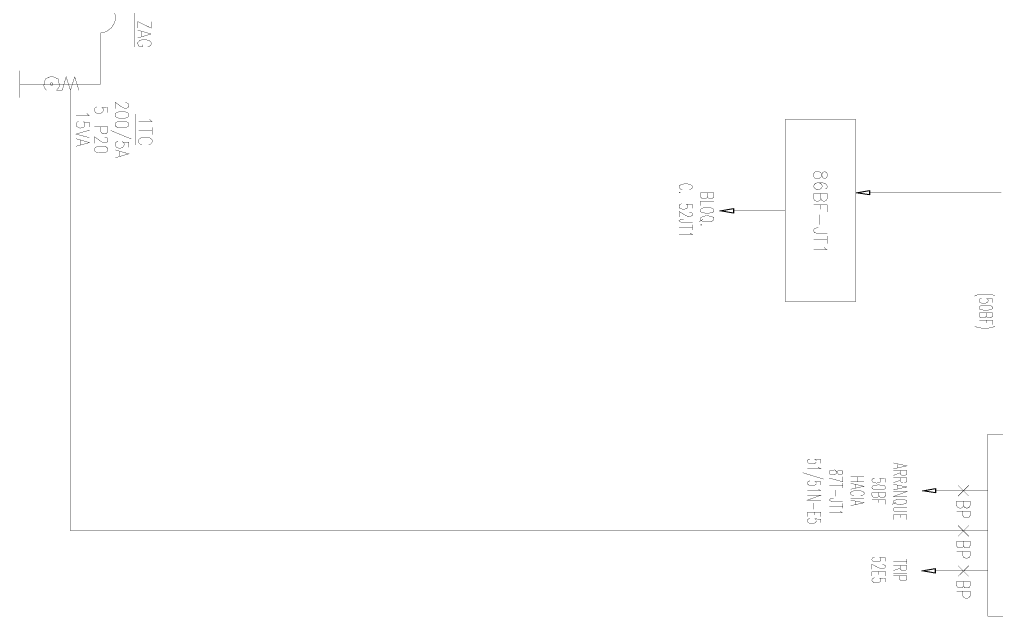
# Model space of a CAD drawing. Extents: x 0.1 to 11.6, y 0.2 to 16.4.
# Drawn here: x 1.919 to 4.391, y 7.31 to 8.821 of the extents above; entities that cross this region are included whole.
import ezdxf

# ---------------------------------------------------------------- set-up
doc = ezdxf.new("R2010")
doc.units = 0
doc.header["$MEASUREMENT"] = 0

msp = doc.modelspace()

# ---------------------------------------------------------------- linework, layer by layer
at = {"color": 0, "const_width": 0.000833}
for points in [[(2.21083, 9.10747), (2.21083, 8.75163)], [(2.12418, 8.78749), (2.13499, 8.78917), (2.13938, 8.79101), (2.15132, 8.79992), (2.15994, 8.81386), (2.16174, 8.8291), (2.15761, 8.84381), (2.14854, 8.85601), (2.13547, 8.86393), (2.11925, 8.86561), (2.10499, 8.86154), (2.10086, 8.85915), (2.0925, 8.85249)], [(2.2175, 8.81581), (2.25168, 8.79915), (2.25168, 8.81581)], [(2.2175, 8.81581), (2.2175, 8.79915)], [(2.12418, 8.6575), (2.12418, 8.78749)], [(2.2175, 8.79417), (2.25168, 8.78418), (2.2175, 8.77414)], [(2.22835, 8.78999), (2.22835, 8.77832)], [(2.24333, 8.75163), (2.24669, 8.7525), (2.25, 8.75499), (2.25168, 8.75749), (2.25168, 8.76247), (2.25, 8.76497), (2.24669, 8.76747), (2.24333, 8.76833), (2.23833, 8.76997), (2.22999, 8.76997), (2.22499, 8.76833), (2.22276, 8.76779), (2.21712, 8.76133), (2.22054, 8.75353), (2.2225, 8.7525), (2.22499, 8.75163), (2.22999, 8.75163), (2.22999, 8.75749)], [(1.91917, 8.69168), (1.91917, 8.62332)], [(1.98665, 8.64165), (1.98167, 8.64833), (1.98014, 8.65315), (1.98389, 8.67031), (2, 8.67774), (2.01611, 8.67062), (2.01986, 8.65386), (2.01833, 8.64914), (2.01247, 8.64165), (2.02669, 8.64165)], [(2.06917, 8.64165), (2.05832, 8.67583), (2.04753, 8.64165), (2.03668, 8.67583), (2.02669, 8.64165)], [(2.12418, 8.6575), (1.91917, 8.6575)], [(2.04753, 8.64165), (2.04753, 7.52664)], [(2.18668, 8.61079), (2.18832, 8.61079), (2.19331, 8.60829), (2.19499, 8.60579), (2.19499, 8.60081), (2.19331, 8.59831), (2.18832, 8.59581), (2.185, 8.59581), (2.17665, 8.59999), (2.16081, 8.61165), (2.16081, 8.595)], [(2.08919, 8.58333), (2.09082, 8.58083), (2.09581, 8.57747), (2.06168, 8.57747)], [(2.14253, 8.58496), (2.14253, 8.5975), (2.1275, 8.59831), (2.12918, 8.5975), (2.13086, 8.59332), (2.13086, 8.59), (2.12918, 8.58664), (2.12582, 8.58415), (2.12082, 8.58247), (2.11833, 8.58247), (2.11333, 8.58415), (2.11003, 8.58664), (2.10835, 8.59), (2.10835, 8.59332), (2.11003, 8.5975), (2.11501, 8.59999)], [(2.21332, 8.58165), (2.21332, 8.50331)], [(2.09581, 8.54833), (2.09581, 8.56), (2.08083, 8.56164), (2.08251, 8.56), (2.08365, 8.55789), (2.08208, 8.54872), (2.07172, 8.54574), (2.06233, 8.55035), (2.06332, 8.55968), (2.065, 8.56164), (2.06836, 8.5625)], [(2.2475, 8.56912), (2.24918, 8.56663), (2.25418, 8.5625), (2.22, 8.5625)], [(2.09581, 8.54081), (2.06168, 8.53082), (2.09581, 8.52165)], [(2.10835, 8.54915), (2.14253, 8.54915), (2.14253, 8.53749), (2.14085, 8.53412), (2.13585, 8.53162), (2.13086, 8.53162), (2.12582, 8.53412), (2.12418, 8.53749), (2.12418, 8.54915)], [(2.20167, 8.51833), (2.14914, 8.53999)], [(2.25418, 8.53917), (2.22, 8.53917)], [(2.25418, 8.54829), (2.25418, 8.52914)], [(2.06168, 8.51915), (2.09581, 8.50917), (2.06168, 8.5)], [(2.07335, 8.51497), (2.07335, 8.50331)], [(2.13417, 8.52333), (2.13585, 8.52333), (2.14085, 8.52083), (2.14253, 8.51833), (2.14253, 8.51329), (2.14085, 8.51079), (2.13585, 8.50831), (2.13249, 8.50831), (2.12418, 8.51247), (2.10835, 8.52414), (2.10835, 8.50749)], [(2.19499, 8.4975), (2.19499, 8.50999), (2.18001, 8.51079), (2.18164, 8.50999), (2.18332, 8.50662), (2.18332, 8.5025), (2.18164, 8.49914), (2.17833, 8.49664), (2.17415, 8.49496), (2.17085, 8.49496), (2.16585, 8.49664), (2.16249, 8.49914), (2.16081, 8.5025), (2.16081, 8.50662), (2.16249, 8.50999), (2.16749, 8.51247)], [(2.24582, 8.50331), (2.24918, 8.50413), (2.2525, 8.50749), (2.25418, 8.50999), (2.25418, 8.51579), (2.2525, 8.51833), (2.24918, 8.52083), (2.24582, 8.52246), (2.24164, 8.52333), (2.23335, 8.52333), (2.22835, 8.52246), (2.22499, 8.52083), (2.22168, 8.51833), (2.22, 8.51579), (2.22, 8.50999), (2.22168, 8.50749), (2.22499, 8.50413), (2.22835, 8.50331)], [(2.16081, 8.49083), (2.19499, 8.48079), (2.16081, 8.47081)], [(2.17247, 8.48665), (2.17247, 8.47499)], [(3.61333, 8.38997), (3.61664, 8.39085), (3.62001, 8.39333), (3.62169, 8.39497), (3.62169, 8.39914), (3.62001, 8.40082), (3.61664, 8.4025), (3.61333, 8.40332), (3.60835, 8.405), (3.60086, 8.405), (3.59581, 8.40332), (3.5925, 8.4025), (3.58919, 8.40082), (3.58751, 8.39914), (3.58751, 8.39497), (3.58919, 8.39333), (3.5925, 8.39085), (3.59581, 8.38997)], [(3.95751, 8.39165), (3.96083, 8.39247), (3.96251, 8.39665), (3.96251, 8.39914), (3.96083, 8.40332), (3.95583, 8.40662), (3.94835, 8.4075), (3.94, 8.4075), (3.93332, 8.40662), (3.93001, 8.40332), (3.92833, 8.39914), (3.92833, 8.39833), (3.93001, 8.39415), (3.93332, 8.39165), (3.93832, 8.38997), (3.94, 8.38997), (3.94499, 8.39165), (3.94835, 8.39415), (3.94997, 8.39833), (3.94997, 8.39914), (3.94835, 8.40332), (3.94499, 8.40662), (3.94, 8.4075)], [(3.64165, 8.38167), (3.67583, 8.38167), (3.67583, 8.3725), (3.67415, 8.37001), (3.67253, 8.36833), (3.66917, 8.36751), (3.66585, 8.36751), (3.66249, 8.36833), (3.66081, 8.37001), (3.66, 8.3725), (3.66, 8.38167)], [(3.66, 8.3725), (3.65831, 8.37001), (3.65668, 8.36833), (3.65332, 8.36751), (3.64833, 8.36751), (3.64501, 8.36833), (3.64333, 8.37001), (3.64165, 8.3725), (3.64165, 8.38167)], [(3.92833, 8.37999), (3.96251, 8.37999), (3.96251, 8.36746), (3.96083, 8.36333), (3.95583, 8.36083), (3.95335, 8.36083), (3.94835, 8.36333), (3.94667, 8.36746), (3.94667, 8.37999)], [(3.94667, 8.36746), (3.94499, 8.36333), (3.94, 8.36083), (3.935, 8.36083), (3.93001, 8.36333), (3.92833, 8.36746), (3.92833, 8.37999)], [(4.06917, 8.38249), (4.40332, 8.38249)], [(3.67583, 8.36083), (3.64165, 8.36083), (3.64165, 8.34918)], [(3.62169, 8.3425), (3.62169, 8.35249), (3.60667, 8.35331), (3.60835, 8.35249), (3.61003, 8.34918), (3.61003, 8.34668), (3.60835, 8.34332), (3.60499, 8.34164), (3.60086, 8.34082), (3.5975, 8.34082), (3.5925, 8.34164), (3.58919, 8.34332), (3.58751, 8.34668), (3.58751, 8.34918), (3.58919, 8.35249), (3.59082, 8.35331), (3.59418, 8.35417)], [(3.61333, 8.33333), (3.61501, 8.33333), (3.61833, 8.33247), (3.62001, 8.33165), (3.62169, 8.32997), (3.62169, 8.32585), (3.62001, 8.32417), (3.61501, 8.32167), (3.61165, 8.32167), (3.60835, 8.32329), (3.60417, 8.32497), (3.58751, 8.33496), (3.58751, 8.32081)], [(3.72499, 8.33664), (3.85585, 8.33664)], [(3.92833, 8.35167), (3.96251, 8.35167), (3.96251, 8.33333)], [(3.94667, 8.35167), (3.94667, 8.34)], [(3.62169, 8.30664), (3.59581, 8.30664), (3.59358, 8.30675), (3.58718, 8.31125), (3.59358, 8.31575), (3.59581, 8.31581), (3.59918, 8.31581)], [(3.64833, 8.315), (3.63835, 8.30914)], [(3.94336, 8.32667), (3.94336, 8.30165)], [(3.62169, 8.29497), (3.58751, 8.29497)], [(3.62169, 8.30165), (3.62169, 8.28831)], [(3.96251, 8.28), (3.93668, 8.28), (3.93164, 8.28082), (3.93001, 8.2825), (3.92833, 8.285), (3.92833, 8.28831), (3.93001, 8.29081), (3.93164, 8.29249), (3.93668, 8.29329), (3.94, 8.29329)], [(3.61501, 8.28082), (3.61664, 8.27914), (3.62169, 8.27664), (3.58751, 8.27664)], [(3.96251, 8.26329), (3.92833, 8.26329)], [(3.96251, 8.27246), (3.96251, 8.25331)], [(3.95583, 8.24414), (3.95751, 8.24083), (3.96251, 8.23747), (3.92833, 8.23747)], [(4.38747, 8.12082), (4.38417, 8.1225), (4.38064, 8.12397), (4.34272, 8.12397), (4.33919, 8.1225), (4.33583, 8.12082)], [(4.38086, 8.10417), (4.38086, 8.11333), (4.36664, 8.11415), (4.36833, 8.11333), (4.37001, 8.11083), (4.37001, 8.10829), (4.36833, 8.10499), (4.36501, 8.10331), (4.36003, 8.10249), (4.35667, 8.10249), (4.35167, 8.10331), (4.34836, 8.10499), (4.3475, 8.10829), (4.3475, 8.11083), (4.34836, 8.11333), (4.34999, 8.11415), (4.35335, 8.11496)], [(4.3475, 8.07835), (4.38086, 8.07835), (4.38086, 8.07081), (4.37918, 8.06749), (4.3775, 8.06663), (4.375, 8.06581), (4.37169, 8.06581), (4.36833, 8.06663), (4.36664, 8.06749), (4.36501, 8.07081), (4.36501, 8.07835)], [(4.36501, 8.07081), (4.36333, 8.06749), (4.36165, 8.06663), (4.35835, 8.06581), (4.35335, 8.06581), (4.34999, 8.06663), (4.34836, 8.06749), (4.3475, 8.07081), (4.3475, 8.07835)], [(4.3475, 8.06), (4.38086, 8.06), (4.38086, 8.04833)], [(4.36501, 8.06), (4.36501, 8.05246)], [(4.38747, 8.04497), (4.38417, 8.04329), (4.38183, 8.04161), (4.36165, 8.03819), (4.34147, 8.04161), (4.33919, 8.04329), (4.33583, 8.04497)], [(3.94667, 7.69749), (3.94667, 7.70665), (3.93164, 7.70747), (3.93332, 7.70665), (3.935, 7.70335), (3.935, 7.70085), (3.93332, 7.69829), (3.93001, 7.69667), (3.92583, 7.69581), (3.92253, 7.69581), (3.91749, 7.69667), (3.91417, 7.69829), (3.91249, 7.70085), (3.91249, 7.70335), (3.91417, 7.70665), (3.91585, 7.70747), (3.91917, 7.70833)], [(4.12999, 7.69829), (4.16417, 7.69081), (4.12999, 7.68332)], [(4.14165, 7.69499), (4.14165, 7.68664)], [(3.95335, 7.6575), (3.90082, 7.67333)], [(3.94, 7.6875), (3.94168, 7.68582), (3.94667, 7.68332), (3.91249, 7.68332)], [(3.9675, 7.66), (4.00168, 7.65082), (4.00168, 7.66331)], [(4.05583, 7.66331), (4.02165, 7.66331)], [(4.03917, 7.66331), (4.03917, 7.65082)], [(4.12999, 7.67914), (4.16417, 7.67914), (4.16417, 7.67085), (4.16249, 7.66829), (4.16081, 7.66749), (4.1575, 7.66667), (4.15419, 7.66667), (4.15082, 7.66749), (4.14914, 7.66829), (4.14751, 7.67085), (4.14751, 7.67914)], [(4.14751, 7.67333), (4.12999, 7.66667)], [(3.94667, 7.64247), (3.94667, 7.65082), (3.93164, 7.65164), (3.93332, 7.65082), (3.935, 7.64833), (3.935, 7.64583), (3.93332, 7.64333), (3.93001, 7.64165), (3.92583, 7.64085), (3.92253, 7.64085), (3.91749, 7.64165), (3.91417, 7.64333), (3.91249, 7.64583), (3.91249, 7.64833), (3.91417, 7.65082), (3.91917, 7.65332)], [(4.00168, 7.64085), (3.9675, 7.64085)], [(4.00168, 7.64746), (4.00168, 7.63499)], [(4.05583, 7.65082), (4.02165, 7.65082)], [(4.02165, 7.64665), (4.05583, 7.63917), (4.02165, 7.63167)], [(4.03331, 7.64333), (4.03331, 7.63499)], [(4.11003, 7.64914), (4.11003, 7.65831), (4.095, 7.65918), (4.09668, 7.65831), (4.09831, 7.65582), (4.09831, 7.65332), (4.09668, 7.65001), (4.09332, 7.64833), (4.08832, 7.64746), (4.08583, 7.64746), (4.08083, 7.64833), (4.07747, 7.65001), (4.07585, 7.65332), (4.07585, 7.65582), (4.07747, 7.65831), (4.07915, 7.65918), (4.08251, 7.66)], [(4.12999, 7.66081), (4.16417, 7.66081), (4.16417, 7.6525), (4.16249, 7.65001), (4.16081, 7.64914), (4.1575, 7.64833), (4.15419, 7.64833), (4.15082, 7.64914), (4.14914, 7.65001), (4.14751, 7.6525), (4.14751, 7.66081)], [(4.14751, 7.65414), (4.12999, 7.64833)], [(4.12999, 7.64415), (4.16417, 7.63747), (4.12999, 7.62999)], [(4.14165, 7.64165), (4.14165, 7.63249)], [(4.29335, 7.64165), (4.32086, 7.61415)], [(4.29335, 7.61415), (4.32086, 7.64165)], [(3.91249, 7.61664), (3.94667, 7.61664), (3.91249, 7.60417), (3.94667, 7.60417)], [(3.94, 7.63249), (3.94168, 7.63081), (3.94667, 7.62831), (3.91249, 7.62831)], [(3.98247, 7.62999), (3.98247, 7.61415)], [(4.04753, 7.61496), (4.05083, 7.61583), (4.05414, 7.61751), (4.05583, 7.61914), (4.05583, 7.62332), (4.05414, 7.625), (4.05083, 7.62663), (4.04753, 7.6275), (4.04249, 7.62831), (4.035, 7.62831), (4.03, 7.6275), (4.02669, 7.62663), (4.02333, 7.625), (4.02165, 7.62332), (4.02165, 7.61914), (4.02333, 7.61751), (4.02669, 7.61583), (4.03, 7.61496)], [(4.07585, 7.62332), (4.11003, 7.62332), (4.11003, 7.61583), (4.10835, 7.61247), (4.10667, 7.61165), (4.10335, 7.61083), (4.09999, 7.61083), (4.09668, 7.61165), (4.095, 7.61247), (4.09332, 7.61583), (4.09332, 7.62332)], [(4.09332, 7.61583), (4.09169, 7.61247), (4.09, 7.61165), (4.08751, 7.61083), (4.08251, 7.61083), (4.07915, 7.61165), (4.07747, 7.61247), (4.07585, 7.61583), (4.07585, 7.62332)], [(4.12999, 7.62582), (4.16417, 7.62582), (4.12999, 7.61333), (4.16417, 7.61333)], [(4.23665, 7.6275), (4.36914, 7.6275)], [(3.92751, 7.59668), (3.92751, 7.58083)], [(4.00168, 7.59999), (3.97586, 7.59999), (3.97368, 7.60015), (3.9675, 7.60488), (3.97374, 7.60915), (3.97586, 7.60915), (3.97917, 7.60915)], [(4.00168, 7.58914), (3.9675, 7.58914)], [(4.00168, 7.59581), (4.00168, 7.58333)], [(4.05583, 7.60915), (4.02165, 7.60915)], [(4.02165, 7.60417), (4.05583, 7.5975), (4.02165, 7.59)], [(4.03331, 7.60167), (4.03331, 7.5925)], [(4.07585, 7.60499), (4.11003, 7.60499), (4.11003, 7.59332)], [(4.09332, 7.60499), (4.09332, 7.5975)], [(4.13667, 7.59918), (4.12668, 7.59332)], [(4.28999, 7.60167), (4.32417, 7.60167), (4.32417, 7.59082), (4.32249, 7.58664), (4.31749, 7.58415), (4.31418, 7.58415), (4.30919, 7.58664), (4.30751, 7.59082), (4.30751, 7.60167)], [(4.30751, 7.59082), (4.30583, 7.58664), (4.30501, 7.58583), (4.30165, 7.58415), (4.29665, 7.58415), (4.29167, 7.58664), (4.28999, 7.59082), (4.28999, 7.60167)], [(3.91249, 7.57329), (3.94667, 7.57329), (3.94667, 7.5625)], [(3.91249, 7.57329), (3.91249, 7.5625)], [(3.93001, 7.57329), (3.93001, 7.56668)], [(3.99501, 7.57667), (3.99669, 7.57497), (4.00168, 7.57249), (3.9675, 7.57249)], [(4.16417, 7.58664), (4.13997, 7.58664), (4.13499, 7.58583), (4.13167, 7.58415), (4.12999, 7.58083), (4.12999, 7.57915), (4.13167, 7.57667), (4.13499, 7.57497), (4.13997, 7.57417), (4.16417, 7.57417)], [(4.12999, 7.56668), (4.16417, 7.56668), (4.16417, 7.55501)], [(4.12999, 7.56668), (4.12999, 7.55501)], [(4.14751, 7.56668), (4.14751, 7.56)], [(4.28999, 7.57579), (4.32417, 7.57579), (4.32417, 7.565), (4.32249, 7.56164), (4.32086, 7.56), (4.31749, 7.55914), (4.3125, 7.55914), (4.30919, 7.56), (4.30751, 7.56164), (4.30583, 7.565), (4.30583, 7.57579)], [(3.94667, 7.54665), (3.94667, 7.55583), (3.93164, 7.55664), (3.93332, 7.55583), (3.935, 7.55333), (3.935, 7.55083), (3.93332, 7.54747), (3.93001, 7.54585), (3.92583, 7.54497), (3.92247, 7.54497), (3.91749, 7.54585), (3.91417, 7.54747), (3.91249, 7.55083), (3.91249, 7.55333), (3.91417, 7.55583), (3.91585, 7.55664), (3.91917, 7.55751)], [(4.29335, 7.53999), (4.32086, 7.51247)], [(4.29335, 7.51247), (4.32086, 7.53999)], [(4.36914, 7.52664), (2.04753, 7.52664)], [(4.28999, 7.5), (4.32417, 7.5), (4.32417, 7.48915), (4.32249, 7.48497), (4.32086, 7.48415), (4.31749, 7.48335), (4.31418, 7.48335), (4.31082, 7.48415), (4.30919, 7.48497), (4.30751, 7.48915), (4.30751, 7.5)], [(4.30751, 7.48915), (4.30583, 7.48497), (4.30501, 7.48415), (4.30165, 7.48335), (4.29665, 7.48335), (4.29335, 7.48415), (4.29167, 7.48497), (4.28999, 7.48915), (4.28999, 7.5)], [(4.28999, 7.47418), (4.32417, 7.47418), (4.32417, 7.46332), (4.32249, 7.45996), (4.32086, 7.45833), (4.31749, 7.45747), (4.3125, 7.45747), (4.30919, 7.45833), (4.30751, 7.45996), (4.30583, 7.46332), (4.30583, 7.47418)], [(4.10997, 7.44917), (4.10997, 7.45833), (4.095, 7.45915), (4.09668, 7.45833), (4.09831, 7.45497), (4.09831, 7.45247), (4.09668, 7.44997), (4.09332, 7.44829), (4.08832, 7.44749), (4.08583, 7.44749), (4.08083, 7.44829), (4.07747, 7.44997), (4.07585, 7.45247), (4.07585, 7.45497), (4.07747, 7.45833), (4.07915, 7.45915), (4.08251, 7.46001)], [(4.10167, 7.44081), (4.10335, 7.44081), (4.10667, 7.44), (4.10835, 7.43918), (4.10997, 7.4375), (4.10997, 7.43414), (4.10835, 7.43251), (4.10335, 7.43001), (4.09999, 7.43001), (4.09668, 7.43164), (4.09169, 7.43332), (4.07585, 7.44168), (4.07585, 7.42914)], [(4.16417, 7.44829), (4.12999, 7.44829)], [(4.16417, 7.45497), (4.16417, 7.44249)], [(4.07585, 7.42333), (4.10997, 7.42333), (4.10997, 7.41168)], [(4.07585, 7.42333), (4.07585, 7.41168)], [(4.09332, 7.42333), (4.09332, 7.41581)], [(4.12999, 7.43832), (4.16417, 7.43832), (4.16417, 7.43001), (4.16249, 7.42746), (4.16081, 7.42665), (4.1575, 7.42583), (4.15419, 7.42583), (4.15082, 7.42665), (4.14914, 7.42746), (4.14751, 7.43001), (4.14751, 7.43832)], [(4.14751, 7.43164), (4.12999, 7.42583)], [(4.16417, 7.41917), (4.12999, 7.41917)], [(4.23583, 7.42497), (4.36914, 7.42497)], [(4.29335, 7.43832), (4.32086, 7.41081)], [(4.29335, 7.41081), (4.32086, 7.43832)], [(4.10997, 7.39665), (4.10997, 7.40582), (4.095, 7.40662), (4.09668, 7.40582), (4.09831, 7.4025), (4.09831, 7.40001), (4.09668, 7.39751), (4.09332, 7.39583), (4.08832, 7.39497), (4.08583, 7.39497), (4.08083, 7.39583), (4.07747, 7.39751), (4.07585, 7.40001), (4.07585, 7.4025), (4.07747, 7.40582), (4.07915, 7.40662), (4.08251, 7.4075)], [(4.12999, 7.41249), (4.16417, 7.41249), (4.16417, 7.40414), (4.16249, 7.40164), (4.16081, 7.40082), (4.1575, 7.40001), (4.1525, 7.40001), (4.14914, 7.40082), (4.14751, 7.40164), (4.14583, 7.40414), (4.14583, 7.41249)], [(4.28999, 7.39833), (4.32417, 7.39833), (4.32417, 7.38747), (4.32249, 7.38417), (4.32086, 7.38249), (4.31749, 7.38167), (4.31418, 7.38167), (4.31082, 7.38249), (4.30919, 7.38417), (4.30751, 7.38747), (4.30751, 7.39833)], [(4.30751, 7.38747), (4.30583, 7.38417), (4.30501, 7.38249), (4.30165, 7.38167), (4.29665, 7.38167), (4.29335, 7.38249), (4.29167, 7.38417), (4.28999, 7.38747), (4.28999, 7.39833)], [(4.28999, 7.37332), (4.32417, 7.37332), (4.32417, 7.36165), (4.32249, 7.35835), (4.31749, 7.35579), (4.3125, 7.35579), (4.30751, 7.35835), (4.30583, 7.36165), (4.30583, 7.37332)]]:
    msp.add_lwpolyline(points, dxfattribs=at)
for points in [[(2, 8.66081), (2.0025, 8.66), (2.00331, 8.6575), (2.0025, 8.655), (2, 8.65414), (1.9975, 8.655), (1.99669, 8.6575), (1.9975, 8.66), (2, 8.66081)], [(2.19499, 8.57997), (2.19336, 8.58415), (2.18832, 8.58664), (2.18001, 8.58746), (2.17583, 8.58746), (2.16749, 8.58664), (2.16249, 8.58415), (2.16081, 8.57997), (2.16081, 8.57829), (2.16249, 8.57417), (2.16749, 8.57167), (2.17583, 8.57081), (2.18001, 8.57081), (2.18832, 8.57167), (2.19336, 8.57417), (2.19499, 8.57829), (2.19499, 8.57997)], [(2.19499, 8.55583), (2.19336, 8.56), (2.18832, 8.5625), (2.18001, 8.56332), (2.17583, 8.56332), (2.16749, 8.5625), (2.16249, 8.56), (2.16081, 8.55583), (2.16081, 8.55333), (2.16249, 8.54997), (2.16749, 8.54747), (2.17583, 8.54665), (2.18001, 8.54665), (2.18832, 8.54747), (2.19336, 8.54997), (2.19499, 8.55333), (2.19499, 8.55583)], [(3.85585, 8.10667), (4.035, 8.10667), (4.035, 8.56749), (3.85585, 8.56749), (3.85585, 8.10667)], [(2.14253, 8.49246), (2.14085, 8.49664), (2.13585, 8.49914), (2.1275, 8.5), (2.1225, 8.5), (2.11501, 8.49914), (2.11003, 8.49664), (2.10835, 8.49246), (2.10835, 8.49083), (2.11003, 8.48665), (2.11501, 8.48415), (2.1225, 8.48335), (2.1275, 8.48335), (2.13585, 8.48415), (2.14085, 8.48665), (2.14253, 8.49083), (2.14253, 8.49246)], [(3.96251, 8.43001), (3.96083, 8.43414), (3.95751, 8.435), (3.95415, 8.435), (3.95167, 8.43414), (3.94997, 8.43083), (3.94835, 8.42583), (3.94667, 8.42165), (3.94336, 8.41917), (3.94, 8.41749), (3.935, 8.41749), (3.93001, 8.41997), (3.92833, 8.42415), (3.92833, 8.43001), (3.93001, 8.43414), (3.935, 8.43664), (3.94, 8.43664), (3.94336, 8.435), (3.94667, 8.43251), (3.94835, 8.42833), (3.94997, 8.42333), (3.95167, 8.41997), (3.95415, 8.41917), (3.95751, 8.41917), (3.96083, 8.41997), (3.96251, 8.42415), (3.96251, 8.43001)], [(3.59082, 8.38249), (3.58919, 8.38331), (3.58751, 8.38249), (3.58919, 8.38167), (3.59082, 8.38249)], [(3.67583, 8.33914), (3.67415, 8.34164), (3.67085, 8.34332), (3.66749, 8.34412), (3.66249, 8.345), (3.655, 8.345), (3.65001, 8.34412), (3.64665, 8.34332), (3.64333, 8.34164), (3.64165, 8.33914), (3.64165, 8.33583), (3.64333, 8.33333), (3.64513, 8.33219), (3.65875, 8.32992), (3.67231, 8.33219), (3.67415, 8.33333), (3.67583, 8.33583), (3.67583, 8.33914)], [(3.67583, 8.31831), (3.67415, 8.31999), (3.67085, 8.32167), (3.66883, 8.32286), (3.65576, 8.32433), (3.64328, 8.32004), (3.64165, 8.31831), (3.64165, 8.31413), (3.64333, 8.3125), (3.64665, 8.31), (3.65001, 8.30914), (3.655, 8.30832), (3.66249, 8.30832), (3.66749, 8.30914), (3.67085, 8.31), (3.67415, 8.3125), (3.67583, 8.31413), (3.67583, 8.31831)], [(3.64501, 8.30083), (3.64333, 8.30165), (3.64165, 8.30083), (3.64333, 8.29997), (3.64501, 8.30083)], [(4.035, 8.10667), (4.035, 8.10667)], [(4.38086, 8.09164), (4.37918, 8.095), (4.375, 8.09662), (4.36664, 8.0975), (4.36165, 8.0975), (4.35335, 8.09662), (4.34836, 8.095), (4.3475, 8.09164), (4.3475, 8.09), (4.34836, 8.08746), (4.35335, 8.08583), (4.36165, 8.08496), (4.36664, 8.08496), (4.375, 8.08583), (4.37918, 8.08746), (4.38086, 8.09), (4.38086, 8.09164)], [(4.36914, 7.77083), (4.54915, 7.77083), (4.54915, 7.31), (4.36914, 7.31), (4.36914, 7.77083)], [(4.00168, 7.67665), (4, 7.67914), (3.99669, 7.68001), (3.99333, 7.68001), (3.99001, 7.67914), (3.98833, 7.67746), (3.98665, 7.67415), (3.98503, 7.67085), (3.98247, 7.66917), (3.97917, 7.66835), (3.97418, 7.66835), (3.97081, 7.66917), (3.96918, 7.66997), (3.9675, 7.67333), (3.9675, 7.67665), (3.96918, 7.67914), (3.97211, 7.68018), (3.98188, 7.68044), (3.98671, 7.6754), (3.9905, 7.66997), (3.99783, 7.66932), (4, 7.66997), (4.00168, 7.67333), (4.00168, 7.67665)], [(4.11003, 7.63667), (4.10835, 7.63997), (4.10335, 7.64165), (4.095, 7.64247), (4.09, 7.64247), (4.08251, 7.64165), (4.07747, 7.63997), (4.07585, 7.63667), (4.07585, 7.63499), (4.07747, 7.63249), (4.08251, 7.63081), (4.09, 7.62999), (4.095, 7.62999), (4.10335, 7.63081), (4.10835, 7.63249), (4.11003, 7.63499), (4.11003, 7.63667)], [(4.16417, 7.60167), (4.16249, 7.60331), (4.15918, 7.60499), (4.1575, 7.60562), (4.14382, 7.60667), (4.13118, 7.60325), (4.12999, 7.60167), (4.12999, 7.59831), (4.13167, 7.59668), (4.13396, 7.59521), (4.14708, 7.59224), (4.16021, 7.59521), (4.16249, 7.59668), (4.16417, 7.59831), (4.16417, 7.60167)]]:
    msp.add_lwpolyline(points, close=True, dxfattribs=at)
at = {"color": 0}
for points in [[(4.06917, 8.37663), (4.035, 8.38249), (4.06917, 8.38835)], [(3.72499, 8.33083), (3.69081, 8.33664), (3.72499, 8.3425)], [(4.23665, 7.6225), (4.20335, 7.6275), (4.23665, 7.63331)], [(4.23583, 7.41917), (4.20167, 7.42497), (4.23583, 7.43083)]]:
    msp.add_lwpolyline(points, close=True, dxfattribs=at)

doc.saveas('drawing.dxf')
